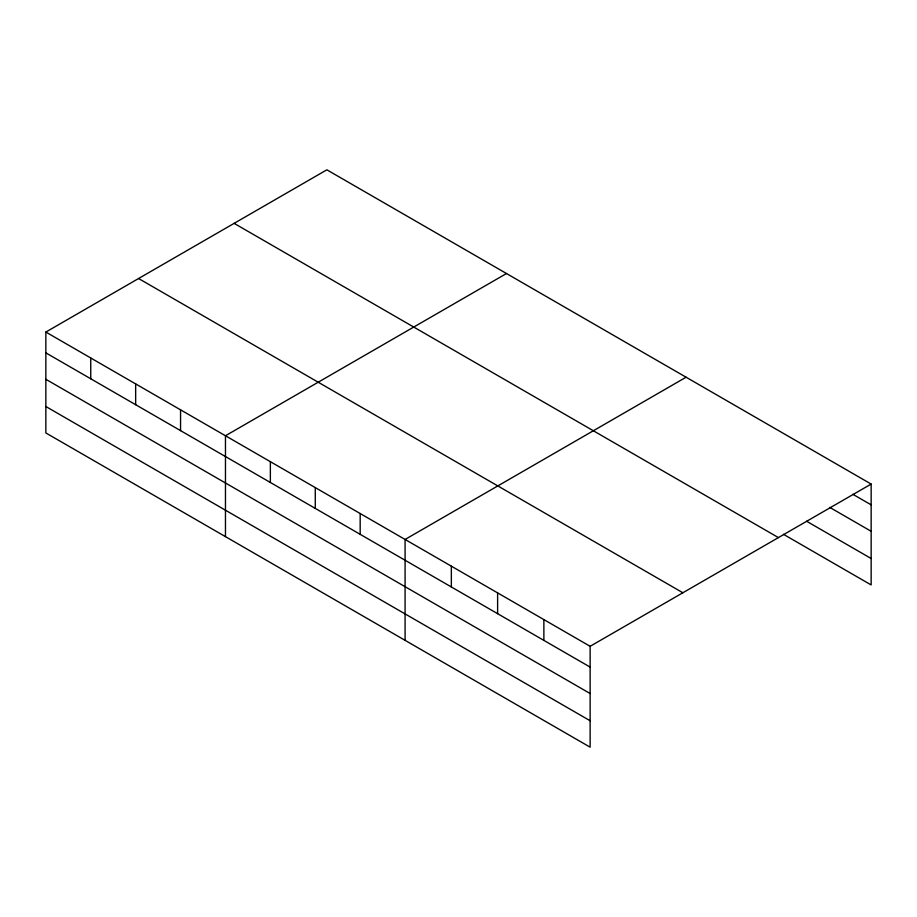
<?xml version="1.0" encoding="UTF-8"?>
<svg xmlns="http://www.w3.org/2000/svg" width="917" height="917" viewBox="0 0 917 917"><rect width="100%" height="100%" fill="white"/><g stroke="black" fill="none" stroke-linecap="round" stroke-linejoin="round"><path stroke-width="1.38" d="M590.135 693.527L590.135 646.302L45.85 332.057L45.85 432.939L590.135 747.183L590.135 693.527L45.85 379.283M783.496 534.324L871.15 584.943L871.15 484.061L326.865 169.817L45.85 332.057M506.482 273.518L225.467 435.758L225.467 536.64M686.088 377.219L405.085 539.46L405.085 640.341M590.135 646.302L871.15 484.061M852.89 494.309L871.15 504.854M829.759 507.388L871.15 531.287M806.628 521.257L871.15 558.51M234.133 223.358L778.418 537.603M138.582 278.516L682.867 592.76M45.85 352.85L590.135 667.095M45.85 406.506L590.135 720.751M543.873 619.594L543.873 640.387M497.61 592.886L497.61 613.679M451.347 566.167L451.347 586.96M360.175 513.531L360.175 534.324M315.276 487.615L315.276 508.408M270.366 461.687L270.366 482.48M180.557 409.83L180.557 430.635M135.659 383.914L135.659 404.706M90.749 357.985L90.749 378.778"/></g></svg>
